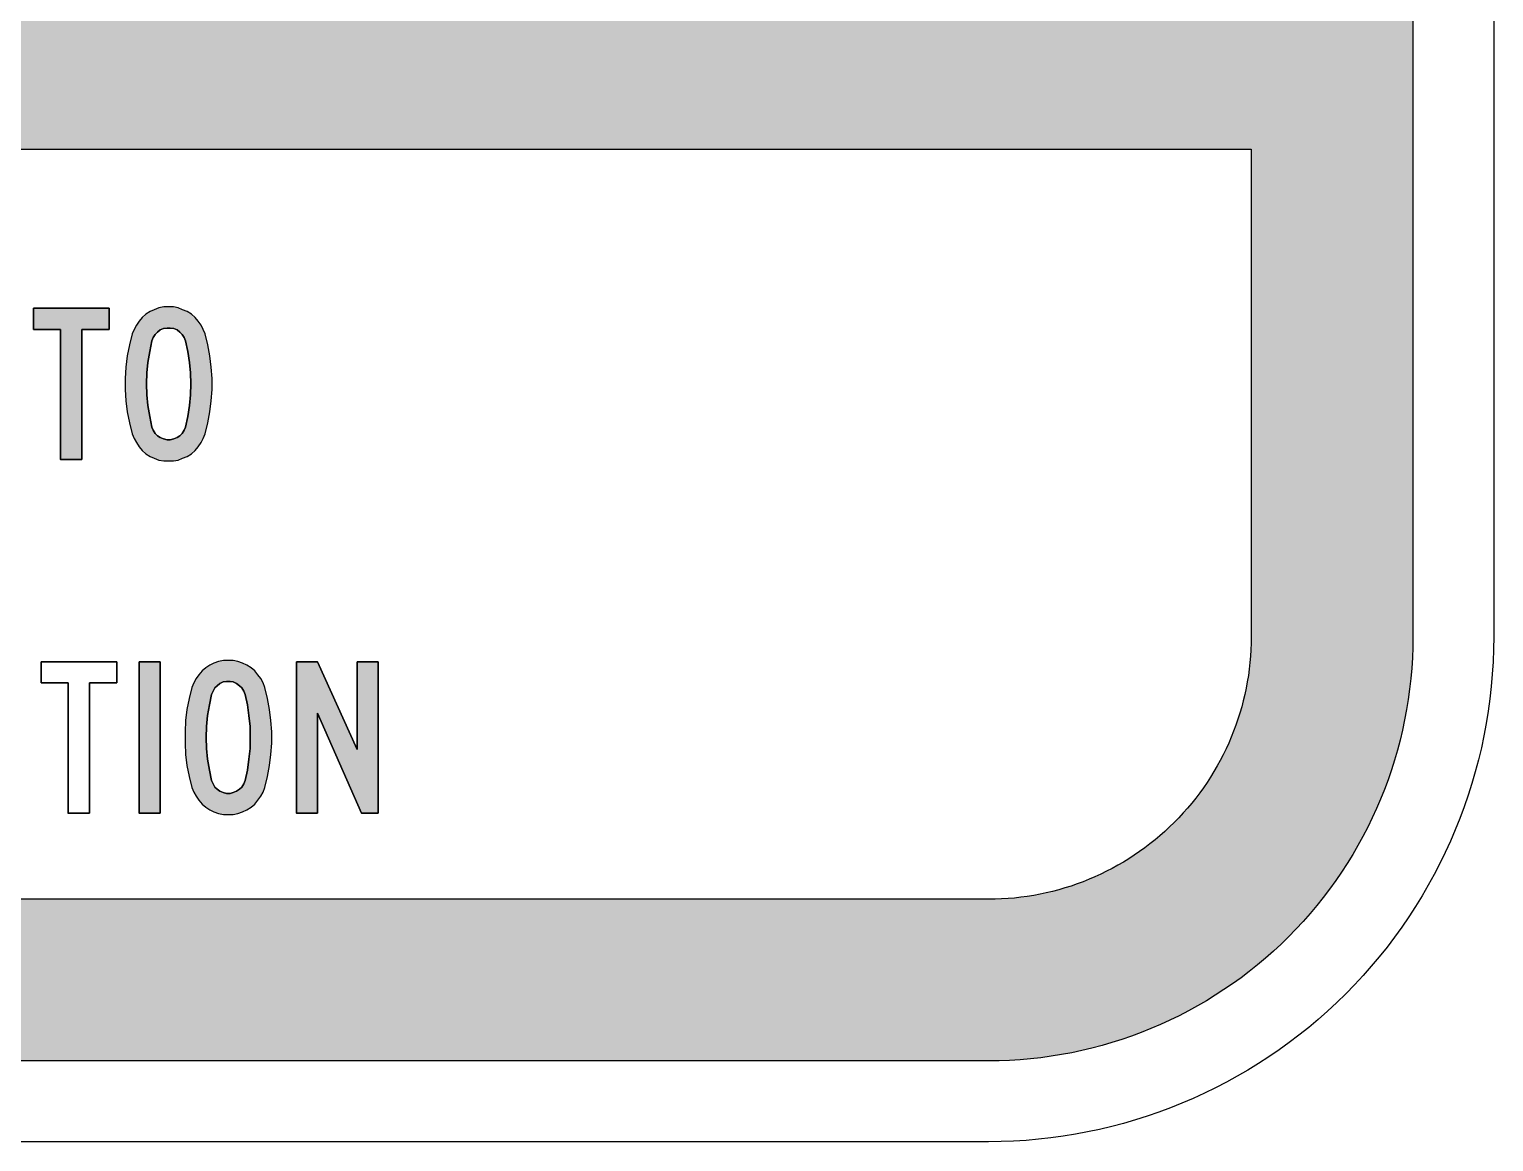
# Model space of a CAD drawing. Extents: x 210.3 to 295.3, y 156.1 to 238.5.
# Drawn here: x 266.33 to 295.32, y 163.57 to 185.6 of the extents above; entities that cross this region are included whole.
import ezdxf

# ---------------------------------------------------------------- set-up
doc = ezdxf.new("R2010")
doc.units = 0
doc.header["$MEASUREMENT"] = 0
doc.linetypes.add('CENTERX2', pattern=[101.6, 63.5, -12.7, 12.7, -12.7])
doc.layers.get('0').update_dxf_attribs({"linetype": 'CONTINUOUS'})
for name, color, linetype in [('L35', 3, 'CONTINUOUS'), ('T25', 1, 'CONTINUOUS'), ('TBLK25', 1, 'CONTINUOUS')]:
    doc.layers.add(name, color=color, linetype=linetype)

msp = doc.modelspace()

# ---------------------------------------------------------------- hatches: boundary and pattern name
at = {"layer": 'T25', "linetype": 'CENTERX2'}
h = msp.add_hatch(color=256, dxfattribs=at)
h.paths.add_polyline_path([(267.523, 170.077), (267.523, 172.655), (268.058, 172.655), (268.058, 173.073), (266.56, 173.073), (266.56, 172.655), (267.096, 172.655), (267.096, 170.077)])
edge = h.paths.add_edge_path(flags=0)
edge.add_line((267.523, 170.077), (267.523, 172.655))
edge.add_line((267.096, 170.077), (267.523, 170.077))
edge.add_line((267.096, 172.655), (267.096, 170.077))
edge.add_line((267.096, 172.655), (266.56, 172.655))
edge.add_line((266.56, 172.655), (266.56, 173.073))
edge.add_line((266.56, 173.073), (268.058, 173.073))
edge.add_line((268.058, 173.073), (268.058, 172.655))
edge.add_line((268.058, 172.655), (267.523, 172.655))
edge = h.paths.add_edge_path(flags=16)
edge.add_line((267.096, 170.077), (267.523, 170.077))
edge.add_line((267.523, 172.655), (267.523, 170.077))
edge.add_line((268.058, 172.655), (267.523, 172.655))
edge.add_line((268.058, 172.655), (268.058, 173.073))
edge.add_line((266.56, 173.073), (268.058, 173.073))
edge.add_line((266.56, 173.073), (266.56, 172.655))
edge.add_line((267.096, 172.655), (266.56, 172.655))
edge.add_line((267.096, 170.077), (267.096, 172.655))
edge = h.paths.add_edge_path(flags=0)
edge.add_line((266.56, 172.655), (267.096, 172.655))
edge.add_line((266.56, 173.073), (266.56, 172.655))
edge.add_line((268.058, 173.073), (266.56, 173.073))
edge.add_line((268.058, 172.655), (268.058, 173.073))
edge.add_line((267.523, 172.655), (268.058, 172.655))
edge.add_line((267.523, 172.655), (267.523, 170.077))
edge.add_line((267.523, 170.077), (267.096, 170.077))
edge.add_line((267.096, 170.077), (267.096, 172.655))
edge = h.paths.add_edge_path(flags=0)
edge.add_line((267.096, 170.077), (267.087, 170.077))
msp.add_hatch(color=256, dxfattribs=at).paths.add_polyline_path([(268.921, 173.073), (268.503, 173.073), (268.503, 170.077), (268.921, 170.077)])
at = {"layer": 'TBLK25', "linetype": 'CENTERX2'}
h = msp.add_hatch(color=256, dxfattribs=at)
edge = h.paths.add_edge_path()
edge.add_line((220.316, 236.871), (285.316, 236.871))
edge.add_arc((285.316, 228.471), 8.4, 0, 90, ccw=False)
edge.add_line((293.716, 228.471), (293.716, 173.571))
edge.add_arc((285.316, 173.571), 8.4, -90, 0, ccw=False)
edge.add_line((285.316, 165.171), (220.316, 165.171))
edge.add_arc((220.316, 173.571), 8.4, 180, 270, ccw=False)
edge.add_line((211.916, 173.571), (211.916, 228.471))
edge.add_arc((220.316, 228.471), 8.4, 90, 180, ccw=False)
edge = h.paths.add_edge_path(flags=16)
edge.add_line((290.516, 183.221), (290.516, 173.571))
edge.add_arc((285.316, 173.571), 5.2, -90, 0, ccw=False)
edge.add_line((285.316, 168.371), (220.316, 168.371))
edge.add_arc((220.316, 173.571), 5.2, 180, 270, ccw=False)
edge.add_line((215.116, 173.571), (215.116, 183.221))
edge.add_line((215.116, 183.221), (290.516, 183.221))
edge = h.paths.add_edge_path(flags=16)
edge.add_line((215.116, 186.421), (290.516, 186.421))
edge.add_line((290.516, 186.421), (290.516, 228.471))
edge.add_arc((285.316, 228.471), 5.2, 0, 90)
edge.add_line((285.316, 233.671), (220.316, 233.671))
edge.add_arc((220.316, 228.471), 5.2, 90, 180)
edge.add_line((215.116, 228.471), (215.116, 186.421))
h = msp.add_hatch(color=256, dxfattribs=at)
h.paths.add_polyline_path([(267.367, 179.656), (267.911, 179.656), (267.911, 180.074), (266.413, 180.074), (266.413, 179.656), (266.949, 179.656), (266.949, 177.077), (267.367, 177.077)])
h.paths.add_polyline_path([(269.927, 178.239), (269.945, 178.466), (269.945, 178.684), (269.927, 178.911), (269.9, 179.129), (269.864, 179.347), (269.809, 179.565), (269.773, 179.656), (269.727, 179.738), (269.673, 179.819), (269.609, 179.892), (269.537, 179.955), (269.455, 180.01), (269.364, 180.046), (269.273, 180.083), (269.183, 180.101), (269.083, 180.101), (268.992, 180.101), (268.892, 180.083), (268.801, 180.046), (268.72, 180.01), (268.638, 179.955), (268.565, 179.892), (268.502, 179.819), (268.447, 179.738), (268.402, 179.656), (268.365, 179.565), (268.311, 179.347), (268.266, 179.129), (268.238, 178.911), (268.229, 178.684), (268.229, 178.466), (268.238, 178.239), (268.266, 178.022), (268.311, 177.804), (268.365, 177.586), (268.402, 177.495), (268.447, 177.413), (268.502, 177.331), (268.565, 177.259), (268.638, 177.195), (268.72, 177.141), (268.801, 177.104), (268.892, 177.068), (268.992, 177.05), (269.083, 177.05), (269.183, 177.05), (269.273, 177.068), (269.364, 177.104), (269.455, 177.141), (269.537, 177.195), (269.609, 177.259), (269.673, 177.331), (269.727, 177.413), (269.773, 177.495), (269.809, 177.586), (269.864, 177.804), (269.9, 178.022)])
h.paths.add_polyline_path([(268.674, 178.149), (268.656, 178.357), (268.647, 178.575), (268.656, 178.793), (268.674, 179.002), (268.711, 179.22), (268.756, 179.429), (268.783, 179.492), (268.819, 179.556), (268.865, 179.601), (268.919, 179.647), (268.983, 179.674), (269.056, 179.683), (269.119, 179.683), (269.192, 179.674), (269.255, 179.647), (269.31, 179.601), (269.355, 179.556), (269.391, 179.492), (269.419, 179.429), (269.464, 179.22), (269.5, 179.002), (269.519, 178.793), (269.528, 178.575), (269.519, 178.357), (269.5, 178.149), (269.464, 177.931), (269.419, 177.722), (269.391, 177.658), (269.355, 177.595), (269.31, 177.549), (269.255, 177.513), (269.192, 177.486), (269.119, 177.468), (269.056, 177.468), (268.983, 177.486), (268.919, 177.513), (268.865, 177.549), (268.819, 177.595), (268.783, 177.658), (268.756, 177.722), (268.711, 177.931)], flags=16)
h = msp.add_hatch(color=256, dxfattribs=at)
h.paths.add_polyline_path([(269.411, 171.684), (269.411, 171.466), (269.42, 171.239), (269.448, 171.021), (269.493, 170.803), (269.548, 170.585), (269.584, 170.494), (269.629, 170.413), (269.684, 170.331), (269.747, 170.258), (269.82, 170.195), (269.902, 170.14), (269.983, 170.104), (270.074, 170.068), (270.174, 170.05), (270.265, 170.05), (270.365, 170.05), (270.456, 170.068), (270.546, 170.104), (270.637, 170.14), (270.719, 170.195), (270.791, 170.258), (270.855, 170.331), (270.91, 170.413), (270.955, 170.494), (270.991, 170.585), (271.046, 170.803), (271.082, 171.021), (271.109, 171.239), (271.127, 171.466), (271.127, 171.684), (271.109, 171.911), (271.082, 172.129), (271.046, 172.347), (270.991, 172.565), (270.955, 172.655), (270.91, 172.746), (270.855, 172.819), (270.791, 172.892), (270.719, 172.955), (270.637, 173.01), (270.546, 173.046), (270.456, 173.082), (270.365, 173.1), (270.265, 173.1), (270.174, 173.1), (270.074, 173.082), (269.983, 173.046), (269.902, 173.01), (269.82, 172.955), (269.747, 172.892), (269.684, 172.819), (269.629, 172.746), (269.584, 172.655), (269.548, 172.565), (269.493, 172.347), (269.448, 172.129), (269.42, 171.911)])
h.paths.add_polyline_path([(269.856, 172.011), (269.893, 172.22), (269.938, 172.428), (269.965, 172.492), (270.002, 172.556), (270.047, 172.601), (270.101, 172.646), (270.165, 172.674), (270.229, 172.683), (270.301, 172.683), (270.365, 172.674), (270.428, 172.646), (270.492, 172.601), (270.537, 172.556), (270.574, 172.492), (270.601, 172.428), (270.646, 172.22), (270.673, 172.011), (270.701, 171.793), (270.701, 171.575), (270.701, 171.357), (270.673, 171.148), (270.646, 170.93), (270.601, 170.721), (270.574, 170.658), (270.537, 170.594), (270.492, 170.549), (270.428, 170.513), (270.365, 170.485), (270.301, 170.467), (270.229, 170.467), (270.165, 170.485), (270.101, 170.513), (270.047, 170.549), (270.002, 170.594), (269.965, 170.658), (269.938, 170.721), (269.893, 170.93), (269.856, 171.148), (269.838, 171.357), (269.829, 171.575), (269.838, 171.793)], flags=16)
h.paths.add_polyline_path([(272.035, 172.056), (272.907, 170.077), (273.234, 170.077), (273.234, 173.073), (272.816, 173.073), (272.816, 171.339), (272.035, 173.073), (271.618, 173.073), (271.618, 170.077), (272.035, 170.077)])

# ---------------------------------------------------------------- linework, layer by layer
at = {"color": 3}
for p, q in [((266.413, 179.656), (266.413, 180.074)), ((266.413, 180.074), (267.911, 180.074)), ((267.911, 180.074), (267.911, 179.656)), ((268.801, 180.046), (268.72, 180.01)), ((268.892, 180.083), (268.801, 180.046)), ((268.992, 180.101), (268.892, 180.083)), ((269.083, 180.101), (268.992, 180.101)), ((269.183, 180.101), (269.083, 180.101)), ((269.273, 180.083), (269.183, 180.101)), ((269.364, 180.046), (269.273, 180.083)), ((269.455, 180.01), (269.364, 180.046)), ((268.447, 179.738), (268.402, 179.656)), ((268.502, 179.819), (268.447, 179.738)), ((268.565, 179.892), (268.502, 179.819)), ((268.638, 179.955), (268.565, 179.892)), ((268.72, 180.01), (268.638, 179.955)), ((269.537, 179.955), (269.455, 180.01)), ((269.609, 179.892), (269.537, 179.955)), ((269.673, 179.819), (269.609, 179.892)), ((269.727, 179.738), (269.673, 179.819)), ((269.773, 179.656), (269.727, 179.738)), ((266.949, 179.656), (266.413, 179.656)), ((266.949, 177.077), (266.949, 179.656)), ((267.911, 179.656), (267.367, 179.656)), ((267.367, 179.656), (267.367, 177.077)), ((268.365, 179.565), (268.311, 179.347)), ((268.402, 179.656), (268.365, 179.565)), ((268.783, 179.492), (268.756, 179.429)), ((268.819, 179.556), (268.783, 179.492)), ((268.865, 179.601), (268.819, 179.556)), ((268.919, 179.647), (268.865, 179.601)), ((268.983, 179.674), (268.919, 179.647)), ((269.056, 179.683), (268.983, 179.674)), ((269.119, 179.683), (269.056, 179.683)), ((269.192, 179.674), (269.119, 179.683)), ((269.255, 179.647), (269.192, 179.674)), ((269.31, 179.601), (269.255, 179.647)), ((269.355, 179.556), (269.31, 179.601)), ((269.391, 179.492), (269.355, 179.556)), ((269.419, 179.429), (269.391, 179.492)), ((269.809, 179.565), (269.773, 179.656)), ((269.864, 179.347), (269.809, 179.565)), ((268.311, 179.347), (268.266, 179.129)), ((268.711, 179.22), (268.674, 179.002)), ((268.756, 179.429), (268.711, 179.22)), ((269.464, 179.22), (269.419, 179.429)), ((269.5, 179.002), (269.464, 179.22)), ((269.9, 179.129), (269.864, 179.347)), ((268.238, 178.911), (268.229, 178.684)), ((268.266, 179.129), (268.238, 178.911)), ((268.674, 179.002), (268.656, 178.793)), ((269.519, 178.793), (269.5, 179.002)), ((269.927, 178.911), (269.9, 179.129)), ((269.945, 178.684), (269.927, 178.911)), ((268.229, 178.684), (268.229, 178.466)), ((268.656, 178.793), (268.647, 178.575)), ((268.647, 178.575), (268.656, 178.357)), ((269.528, 178.575), (269.519, 178.793)), ((269.519, 178.357), (269.528, 178.575)), ((269.945, 178.466), (269.945, 178.684)), ((268.229, 178.466), (268.238, 178.239)), ((268.656, 178.357), (268.674, 178.149)), ((269.5, 178.149), (269.519, 178.357)), ((269.927, 178.239), (269.945, 178.466)), ((268.238, 178.239), (268.266, 178.022)), ((268.266, 178.022), (268.311, 177.804)), ((268.674, 178.149), (268.711, 177.931)), ((269.464, 177.931), (269.5, 178.149)), ((269.864, 177.804), (269.9, 178.022)), ((269.9, 178.022), (269.927, 178.239)), ((268.311, 177.804), (268.365, 177.586)), ((268.711, 177.931), (268.756, 177.722)), ((268.756, 177.722), (268.783, 177.658)), ((269.391, 177.658), (269.419, 177.722)), ((269.419, 177.722), (269.41, 177.722)), ((269.419, 177.722), (269.464, 177.931)), ((269.809, 177.586), (269.864, 177.804)), ((268.365, 177.586), (268.402, 177.495)), ((268.402, 177.495), (268.447, 177.413)), ((268.447, 177.413), (268.502, 177.331)), ((268.783, 177.658), (268.819, 177.595)), ((268.819, 177.595), (268.865, 177.549)), ((268.865, 177.549), (268.919, 177.513)), ((268.919, 177.513), (268.983, 177.486)), ((268.983, 177.486), (269.056, 177.468)), ((269.056, 177.468), (269.119, 177.468)), ((269.119, 177.468), (269.192, 177.486)), ((269.192, 177.486), (269.255, 177.513)), ((269.255, 177.513), (269.31, 177.549)), ((269.31, 177.549), (269.355, 177.595)), ((269.355, 177.595), (269.391, 177.658)), ((269.673, 177.331), (269.727, 177.413)), ((269.727, 177.413), (269.773, 177.495)), ((269.773, 177.495), (269.809, 177.586)), ((269.809, 177.586), (269.8, 177.586)), ((268.502, 177.331), (268.565, 177.259)), ((268.565, 177.259), (268.638, 177.195)), ((268.638, 177.195), (268.72, 177.141)), ((268.72, 177.141), (268.801, 177.104)), ((269.364, 177.104), (269.455, 177.141)), ((269.455, 177.141), (269.537, 177.195)), ((269.537, 177.195), (269.609, 177.259)), ((269.609, 177.259), (269.673, 177.331)), ((266.949, 177.077), (266.94, 177.077)), ((267.367, 177.077), (266.949, 177.077)), ((268.801, 177.104), (268.892, 177.068)), ((268.892, 177.068), (268.992, 177.05)), ((268.992, 177.05), (269.083, 177.05)), ((269.083, 177.05), (269.183, 177.05)), ((269.183, 177.05), (269.273, 177.068)), ((269.273, 177.068), (269.364, 177.104)), ((266.56, 172.655), (266.56, 173.073)), ((266.56, 173.073), (268.058, 173.073)), ((268.058, 173.073), (268.058, 172.655)), ((268.503, 170.077), (268.503, 173.073)), ((268.503, 173.073), (268.921, 173.073)), ((268.921, 173.073), (268.921, 170.077)), ((270.074, 173.082), (269.983, 173.046)), ((270.174, 173.1), (270.074, 173.082)), ((270.265, 173.1), (270.174, 173.1)), ((270.365, 173.1), (270.265, 173.1)), ((270.456, 173.082), (270.365, 173.1)), ((270.546, 173.046), (270.456, 173.082)), ((271.618, 170.077), (271.618, 173.073)), ((271.618, 173.073), (272.035, 173.073)), ((272.035, 173.073), (272.816, 171.339)), ((272.816, 171.339), (272.816, 173.073)), ((272.816, 173.073), (273.234, 173.073)), ((273.234, 173.073), (273.234, 170.077)), ((269.684, 172.819), (269.629, 172.746)), ((269.747, 172.892), (269.684, 172.819)), ((269.82, 172.955), (269.747, 172.892)), ((269.902, 173.01), (269.82, 172.955)), ((269.983, 173.046), (269.902, 173.01)), ((270.637, 173.01), (270.546, 173.046)), ((270.719, 172.955), (270.637, 173.01)), ((270.791, 172.892), (270.719, 172.955)), ((270.855, 172.819), (270.791, 172.892)), ((270.91, 172.746), (270.855, 172.819)), ((267.096, 172.655), (266.56, 172.655)), ((267.096, 170.077), (267.096, 172.655)), ((268.058, 172.655), (267.523, 172.655)), ((267.523, 172.655), (267.523, 170.077)), ((269.548, 172.565), (269.493, 172.347)), ((269.584, 172.655), (269.548, 172.565)), ((269.629, 172.746), (269.584, 172.655)), ((269.965, 172.492), (269.938, 172.428)), ((270.002, 172.556), (269.965, 172.492)), ((270.047, 172.601), (270.002, 172.556)), ((270.101, 172.646), (270.047, 172.601)), ((270.165, 172.674), (270.101, 172.646)), ((270.229, 172.683), (270.165, 172.674)), ((270.301, 172.683), (270.229, 172.683)), ((270.365, 172.674), (270.301, 172.683)), ((270.428, 172.646), (270.365, 172.674)), ((270.492, 172.601), (270.428, 172.646)), ((270.537, 172.556), (270.492, 172.601)), ((270.574, 172.492), (270.537, 172.556)), ((270.601, 172.428), (270.574, 172.492)), ((270.955, 172.655), (270.91, 172.746)), ((270.991, 172.565), (270.955, 172.655)), ((271.046, 172.347), (270.991, 172.565)), ((269.493, 172.347), (269.448, 172.129)), ((269.893, 172.22), (269.856, 172.011)), ((269.938, 172.428), (269.893, 172.22)), ((270.646, 172.22), (270.601, 172.428)), ((270.673, 172.011), (270.646, 172.22)), ((271.082, 172.129), (271.046, 172.347)), ((269.42, 171.911), (269.411, 171.684)), ((269.448, 172.129), (269.42, 171.911)), ((269.856, 172.011), (269.838, 171.793)), ((270.701, 171.793), (270.673, 172.011)), ((271.109, 171.911), (271.082, 172.129)), ((271.127, 171.684), (271.109, 171.911)), ((272.907, 170.077), (272.035, 172.056)), ((272.035, 172.056), (272.035, 170.077)), ((269.411, 171.684), (269.411, 171.466)), ((269.838, 171.793), (269.829, 171.575)), ((270.701, 171.575), (270.701, 171.793)), ((271.127, 171.466), (271.127, 171.684)), ((269.411, 171.466), (269.42, 171.239)), ((269.829, 171.575), (269.838, 171.357)), ((269.838, 171.357), (269.856, 171.148)), ((270.673, 171.148), (270.701, 171.357)), ((270.701, 171.357), (270.701, 171.575)), ((271.109, 171.239), (271.127, 171.466)), ((269.42, 171.239), (269.448, 171.021)), ((269.856, 171.148), (269.893, 170.93)), ((270.646, 170.93), (270.673, 171.148)), ((271.082, 171.021), (271.109, 171.239)), ((269.448, 171.021), (269.493, 170.803)), ((269.493, 170.803), (269.548, 170.585)), ((269.893, 170.93), (269.938, 170.721)), ((270.601, 170.721), (270.646, 170.93)), ((270.991, 170.585), (271.046, 170.803)), ((271.046, 170.803), (271.082, 171.021)), ((269.548, 170.585), (269.584, 170.494)), ((269.584, 170.494), (269.629, 170.413)), ((269.938, 170.721), (269.965, 170.658)), ((269.965, 170.658), (270.002, 170.594)), ((270.002, 170.594), (270.047, 170.549)), ((270.047, 170.549), (270.101, 170.513)), ((270.101, 170.513), (270.165, 170.485)), ((270.165, 170.485), (270.229, 170.467)), ((270.229, 170.467), (270.301, 170.467)), ((270.301, 170.467), (270.365, 170.485)), ((270.365, 170.485), (270.428, 170.513)), ((270.428, 170.513), (270.492, 170.549)), ((270.492, 170.549), (270.537, 170.594)), ((270.537, 170.594), (270.574, 170.658)), ((270.574, 170.658), (270.601, 170.721)), ((270.601, 170.721), (270.592, 170.721)), ((270.91, 170.413), (270.955, 170.494)), ((270.955, 170.494), (270.991, 170.585)), ((270.991, 170.585), (270.982, 170.585)), ((269.629, 170.413), (269.684, 170.331)), ((269.684, 170.331), (269.747, 170.258)), ((269.747, 170.258), (269.82, 170.195)), ((269.82, 170.195), (269.902, 170.14)), ((270.637, 170.14), (270.719, 170.195)), ((270.719, 170.195), (270.791, 170.258)), ((270.791, 170.258), (270.855, 170.331)), ((270.855, 170.331), (270.91, 170.413)), ((267.096, 170.077), (267.087, 170.077)), ((267.523, 170.077), (267.096, 170.077)), ((268.503, 170.077), (268.494, 170.077)), ((268.921, 170.077), (268.503, 170.077)), ((269.902, 170.14), (269.983, 170.104)), ((269.983, 170.104), (270.074, 170.068)), ((270.074, 170.068), (270.174, 170.05)), ((270.174, 170.05), (270.265, 170.05)), ((270.265, 170.05), (270.365, 170.05)), ((270.365, 170.05), (270.456, 170.068)), ((270.456, 170.068), (270.546, 170.104)), ((270.546, 170.104), (270.637, 170.14)), ((271.618, 170.077), (271.609, 170.077)), ((272.035, 170.077), (271.618, 170.077)), ((273.234, 170.077), (272.907, 170.077))]:
    msp.add_line(p, q, dxfattribs=at)
at = {"layer": 'L35'}
msp.add_line((215.116, 183.221), (290.516, 183.221), dxfattribs=at)
for points in [[(220.316, 238.471), (285.316, 238.471, -0.414214), (295.316, 228.471), (295.316, 180.071), (295.316, 173.571, -0.414214), (285.316, 163.571), (220.316, 163.571, -0.414214), (210.316, 173.571), (210.316, 180.071), (210.316, 228.471, -0.414214)], [(220.316, 236.871), (285.316, 236.871, -0.414214), (293.716, 228.471), (293.716, 173.571, -0.414214), (285.316, 165.171), (220.316, 165.171, -0.414214), (211.916, 173.571), (211.916, 228.471, -0.414214)]]:
    msp.add_lwpolyline(points, format="xyb", close=True, dxfattribs=at)
msp.add_lwpolyline([(290.516, 183.221), (290.516, 173.571, -0.414214), (285.316, 168.371), (220.316, 168.371, -0.414214), (215.116, 173.571), (215.116, 183.221)], format="xyb", dxfattribs=at)
at = {"layer": 'T25', "linetype": 'CENTERX2'}
msp.add_lwpolyline([(268.503, 173.073), (268.921, 173.073), (268.921, 170.077), (268.503, 170.077)], close=True, dxfattribs=at)
at = {"layer": 'TBLK25', "linetype": 'CENTERX2'}
for p, q in [((268.058, 173.073), (266.56, 173.073)), ((266.56, 173.073), (266.56, 172.655)), ((268.058, 172.655), (268.058, 173.073)), ((268.921, 173.073), (268.503, 173.073)), ((268.503, 173.073), (268.503, 170.077)), ((268.921, 170.077), (268.921, 173.073)), ((266.56, 172.655), (267.096, 172.655)), ((267.096, 172.655), (267.096, 170.077)), ((267.523, 172.655), (268.058, 172.655)), ((267.523, 170.077), (267.523, 172.655)), ((267.096, 170.077), (267.523, 170.077)), ((268.503, 170.077), (268.921, 170.077))]:
    msp.add_line(p, q, dxfattribs=at)
for points in [[(267.367, 179.656), (267.911, 179.656), (267.911, 180.074), (266.413, 180.074), (266.413, 179.656), (266.949, 179.656), (266.949, 177.077), (267.367, 177.077)], [(269.927, 178.239), (269.945, 178.466), (269.945, 178.684), (269.927, 178.911), (269.9, 179.129), (269.864, 179.347), (269.809, 179.565), (269.773, 179.656), (269.727, 179.738), (269.673, 179.819), (269.609, 179.892), (269.537, 179.955), (269.455, 180.01), (269.364, 180.046), (269.273, 180.083), (269.183, 180.101), (269.083, 180.101), (268.992, 180.101), (268.892, 180.083), (268.801, 180.046), (268.72, 180.01), (268.638, 179.955), (268.565, 179.892), (268.502, 179.819), (268.447, 179.738), (268.402, 179.656), (268.365, 179.565), (268.311, 179.347), (268.266, 179.129), (268.238, 178.911), (268.229, 178.684), (268.229, 178.466), (268.238, 178.239), (268.266, 178.022), (268.311, 177.804), (268.365, 177.586), (268.402, 177.495), (268.447, 177.413), (268.502, 177.331), (268.565, 177.259), (268.638, 177.195), (268.72, 177.141), (268.801, 177.104), (268.892, 177.068), (268.992, 177.05), (269.083, 177.05), (269.183, 177.05), (269.273, 177.068), (269.364, 177.104), (269.455, 177.141), (269.537, 177.195), (269.609, 177.259), (269.673, 177.331), (269.727, 177.413), (269.773, 177.495), (269.809, 177.586), (269.864, 177.804), (269.9, 178.022)], [(268.674, 178.149), (268.656, 178.357), (268.647, 178.575), (268.656, 178.793), (268.674, 179.002), (268.711, 179.22), (268.756, 179.429), (268.783, 179.492), (268.819, 179.556), (268.865, 179.601), (268.919, 179.647), (268.983, 179.674), (269.056, 179.683), (269.119, 179.683), (269.192, 179.674), (269.255, 179.647), (269.31, 179.601), (269.355, 179.556), (269.391, 179.492), (269.419, 179.429), (269.464, 179.22), (269.5, 179.002), (269.519, 178.793), (269.528, 178.575), (269.519, 178.357), (269.5, 178.149), (269.464, 177.931), (269.419, 177.722), (269.391, 177.658), (269.355, 177.595), (269.31, 177.549), (269.255, 177.513), (269.192, 177.486), (269.119, 177.468), (269.056, 177.468), (268.983, 177.486), (268.919, 177.513), (268.865, 177.549), (268.819, 177.595), (268.783, 177.658), (268.756, 177.722), (268.711, 177.931)], [(271.109, 171.911), (271.082, 172.129), (271.046, 172.347), (270.991, 172.565), (270.955, 172.655), (270.91, 172.746), (270.855, 172.819), (270.791, 172.892), (270.719, 172.955), (270.637, 173.01), (270.546, 173.046), (270.456, 173.082), (270.365, 173.1), (270.265, 173.1), (270.174, 173.1), (270.074, 173.082), (269.983, 173.046), (269.902, 173.01), (269.82, 172.955), (269.747, 172.892), (269.684, 172.819), (269.629, 172.746), (269.584, 172.655), (269.548, 172.565), (269.493, 172.347), (269.448, 172.129), (269.42, 171.911), (269.411, 171.684), (269.411, 171.466), (269.42, 171.239), (269.448, 171.021), (269.493, 170.803), (269.548, 170.585), (269.584, 170.494), (269.629, 170.413), (269.684, 170.331), (269.747, 170.258), (269.82, 170.195), (269.902, 170.14), (269.983, 170.104), (270.074, 170.068), (270.174, 170.05), (270.265, 170.05), (270.365, 170.05), (270.456, 170.068), (270.546, 170.104), (270.637, 170.14), (270.719, 170.195), (270.791, 170.258), (270.855, 170.331), (270.91, 170.413), (270.955, 170.494), (270.991, 170.585), (271.046, 170.803), (271.082, 171.021), (271.109, 171.239), (271.127, 171.466), (271.127, 171.684)], [(272.035, 172.056), (272.907, 170.077), (273.234, 170.077), (273.234, 173.073), (272.816, 173.073), (272.816, 171.339), (272.035, 173.073), (271.618, 173.073), (271.618, 170.077), (272.035, 170.077)], [(269.856, 172.011), (269.893, 172.22), (269.938, 172.428), (269.965, 172.492), (270.002, 172.556), (270.047, 172.601), (270.101, 172.646), (270.165, 172.674), (270.229, 172.683), (270.301, 172.683), (270.365, 172.674), (270.428, 172.646), (270.492, 172.601), (270.537, 172.556), (270.574, 172.492), (270.601, 172.428), (270.646, 172.22), (270.673, 172.011), (270.701, 171.793), (270.701, 171.575), (270.701, 171.357), (270.673, 171.148), (270.646, 170.93), (270.601, 170.721), (270.574, 170.658), (270.537, 170.594), (270.492, 170.549), (270.428, 170.513), (270.365, 170.485), (270.301, 170.467), (270.229, 170.467), (270.165, 170.485), (270.101, 170.513), (270.047, 170.549), (270.002, 170.594), (269.965, 170.658), (269.938, 170.721), (269.893, 170.93), (269.856, 171.148), (269.838, 171.357), (269.829, 171.575), (269.838, 171.793)]]:
    msp.add_lwpolyline(points, close=True, dxfattribs=at)

doc.saveas('drawing.dxf')
